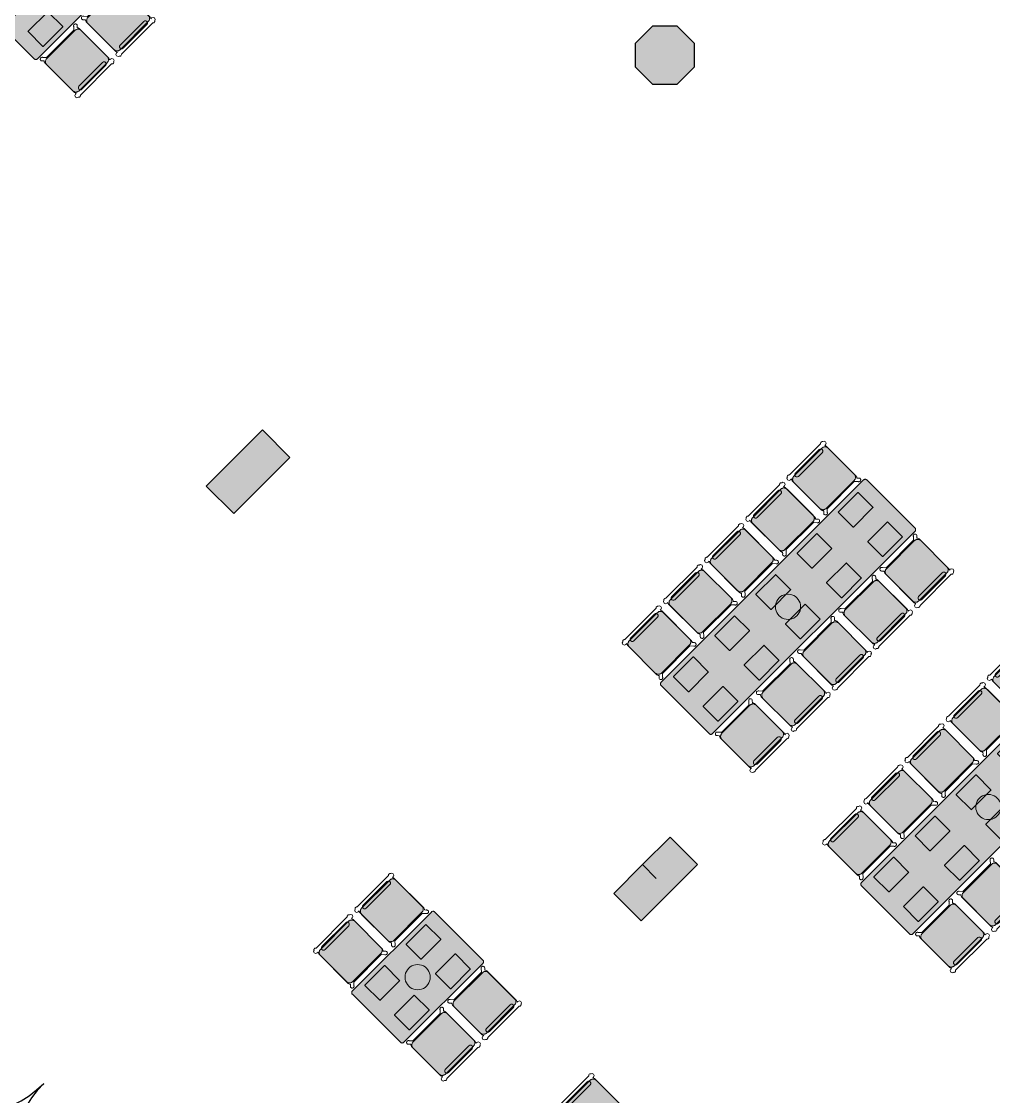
# Model space of a CAD drawing. Extents: x 2172.2 to 2210.6, y 415.3 to 458.1.
# Drawn here: x 2187.01 to 2197.02, y 426.18 to 437.26 of the extents above; entities that cross this region are included whole.
import ezdxf

# ---------------------------------------------------------------- set-up
doc = ezdxf.new("R2010")
doc.units = 0
for name, color, linetype, lineweight in [('AYAA_B2_CHAIRS', 7, 'CONTINUOUS', 18), ('AYAA_B2_COLUMNS', 8, 'CONTINUOUS', 30), ('AYAA_B2_FINE_DETAIL', 8, 'CONTINUOUS', 9), ('AYAA_B2_TABLES', 7, 'CONTINUOUS', 18), ('AYAA_B2_WALLS', 7, 'CONTINUOUS', 30)]:
    doc.layers.add(name, color=color, linetype=linetype, lineweight=lineweight)

# ---------------------------------------------------------------- blocks, each defined once
blk = doc.blocks.new('AYAA_B2_ARCHITECTURE')
at = {"layer": 'AYAA_B2_COLUMNS', "true_color": 0xc2b092}
for points in [[(3.761419, 2.614322), (3.511421, 2.614322), (3.334645, 2.791097), (3.334678, 3.041131), (3.511421, 3.217871), (3.761419, 3.217871), (3.938195, 3.041095), (3.938195, 2.791097)], [(-0.227707, -1.230871), (-0.807532, -1.810695), (-1.09034, -1.52782), (-0.510547, -0.948031)], [(3.972293, -5.430871), (3.392468, -6.010695), (3.10966, -5.72782), (3.406613, -5.430871), (3.54805, -5.572274), (3.406645, -5.430836), (3.689453, -5.148031)]]:
    blk.add_hatch(color=256, dxfattribs=at).paths.add_polyline_path(points)
at = {"layer": 'AYAA_B2_COLUMNS', "linetype": 'CONTINUOUS', "lineweight": -2}
for points in [[(3.761419, 2.614322), (3.511421, 2.614322), (3.334645, 2.791097), (3.334678, 3.041131), (3.511421, 3.217871), (3.761419, 3.217871), (3.938195, 3.041095), (3.938195, 2.791097)], [(-0.227707, -1.230871), (-0.807532, -1.810695), (-1.09034, -1.52782), (-0.510547, -0.948031)], [(3.972293, -5.430871), (3.392468, -6.010695), (3.10966, -5.72782), (3.406613, -5.430871), (3.54805, -5.572274), (3.406645, -5.430836), (3.689453, -5.148031)]]:
    blk.add_lwpolyline(points, close=True, dxfattribs=at)
blk = doc.blocks.new('AYAA_B2_DOOR_D3')
at = {"color": 0, "linetype": 'CONTINUOUS'}
for points in [[(-1.125, 0), (-0.891, 1.1)], [(1.125, 0), (0.891, 1.1)]]:
    blk.add_lwpolyline(points, dxfattribs=at)
at = {"color": 0}
for centre, start, end in [((-1.125, 0), 0, 78), ((1.125, 0), 102, 180)]:
    blk.add_arc(centre, 1.125, start, end, dxfattribs=at)
blk = doc.blocks.new('AYAA_B2_DINING_2')
at = {"true_color": 0xefe8d6}
blk.add_hatch(color=256, dxfattribs=at).paths.add_polyline_path([(-0.595225, -0.364695), (-0.597275, -0.36135), (-0.598776, -0.357725), (-0.599692, -0.353911), (-0.6, -0.35), (-0.6, 0.35), (-0.599692, 0.353911), (-0.598776, 0.357725), (-0.597275, 0.36135), (-0.595225, 0.364695), (-0.592678, 0.367678), (-0.589695, 0.370225), (-0.58635, 0.372275), (-0.582725, 0.373776), (-0.578911, 0.374692), (-0.575, 0.375), (0.575, 0.375), (0.578911, 0.374692), (0.582725, 0.373776), (0.58635, 0.372275), (0.589695, 0.370225), (0.592678, 0.367678), (0.595225, 0.364695), (0.597275, 0.36135), (0.598776, 0.357725), (0.599692, 0.353911), (0.6, 0.35), (0.6, -0.35), (0.599692, -0.353911), (0.598776, -0.357725), (0.597275, -0.36135), (0.595225, -0.364695), (0.592678, -0.367678), (0.589695, -0.370225), (0.58635, -0.372275), (0.582725, -0.373776), (0.578911, -0.374692), (0.575, -0.375), (-0.575, -0.375), (-0.578911, -0.374692), (-0.582725, -0.373776), (-0.58635, -0.372275), (-0.589695, -0.370225), (-0.592678, -0.367678)])
at = {"color": 0, "linetype": 'CONTINUOUS', "lineweight": -2}
blk.add_lwpolyline([(-0.599692, 0.353911), (-0.598776, 0.357725), (-0.597275, 0.36135), (-0.595225, 0.364695), (-0.592678, 0.367678), (-0.589695, 0.370225), (-0.58635, 0.372275), (-0.582725, 0.373776), (-0.578911, 0.374692), (-0.575, 0.375), (0.575, 0.375), (0.578911, 0.374692), (0.582725, 0.373776), (0.58635, 0.372275), (0.589695, 0.370225), (0.592678, 0.367678), (0.595225, 0.364695), (0.597275, 0.36135), (0.598776, 0.357725), (0.599692, 0.353911), (0.6, 0.35), (0.6, -0.35), (0.599692, -0.353911), (0.598776, -0.357725), (0.597275, -0.36135), (0.595225, -0.364695), (0.592678, -0.367678), (0.589695, -0.370225), (0.58635, -0.372275), (0.582725, -0.373776), (0.578911, -0.374692), (0.575, -0.375), (-0.575, -0.375), (-0.578911, -0.374692), (-0.582725, -0.373776), (-0.58635, -0.372275), (-0.589695, -0.370225), (-0.592678, -0.367678), (-0.595225, -0.364695), (-0.597275, -0.36135), (-0.598776, -0.357725), (-0.599692, -0.353911), (-0.6, -0.35), (-0.6, 0.35)], close=True, dxfattribs=at)
at = {"layer": 'AYAA_B2_FINE_DETAIL', "linetype": 'CONTINUOUS', "lineweight": -2}
for points in [[(-0.443, 0.325), (-0.157, 0.325), (-0.156001, 0.324733), (-0.155267, 0.323999), (-0.155, 0.323), (-0.155, 0.107), (-0.155267, 0.106001), (-0.156001, 0.105267), (-0.157, 0.105), (-0.443, 0.105), (-0.443999, 0.105267), (-0.444733, 0.106001), (-0.445, 0.107), (-0.445, 0.323), (-0.444733, 0.323999), (-0.443999, 0.324733)], [(0.155, 0.323), (0.155267, 0.323999), (0.156001, 0.324733), (0.157, 0.325), (0.443, 0.325), (0.443999, 0.324733), (0.444733, 0.323999), (0.445, 0.323), (0.445, 0.107), (0.444733, 0.106001), (0.443999, 0.105267), (0.443, 0.105), (0.157, 0.105), (0.156001, 0.105267), (0.155267, 0.106001), (0.155, 0.107)], [(-0.123637, 0.040172), (-0.115831, 0.059019), (-0.105172, 0.076412), (-0.091924, 0.091924), (-0.076412, 0.105172), (-0.059019, 0.115831), (-0.040172, 0.123637), (-0.020336, 0.128399), (0, 0.13), (0.020336, 0.128399), (0.040172, 0.123637), (0.059019, 0.115831), (0.076412, 0.105172), (0.091924, 0.091924), (0.105172, 0.076412), (0.115831, 0.059019), (0.123637, 0.040172), (0.128399, 0.020336), (0.13, 0), (0.128399, -0.020336), (0.123637, -0.040172), (0.115831, -0.059019), (0.105172, -0.076412), (0.091924, -0.091924), (0.076412, -0.105172), (0.059019, -0.115831), (0.040172, -0.123637), (0.020336, -0.128399), (0, -0.13), (-0.020336, -0.128399), (-0.040172, -0.123637), (-0.059019, -0.115831), (-0.076412, -0.105172), (-0.091924, -0.091924), (-0.105172, -0.076412), (-0.115831, -0.059019), (-0.123637, -0.040172), (-0.128399, -0.020336), (-0.13, 0), (-0.128399, 0.020336)], [(-0.443999, -0.105267), (-0.443, -0.105), (-0.157, -0.105), (-0.156001, -0.105267), (-0.155267, -0.106001), (-0.155, -0.107), (-0.155, -0.323), (-0.155267, -0.323999), (-0.156001, -0.324733), (-0.157, -0.325), (-0.443, -0.325), (-0.443999, -0.324733), (-0.444733, -0.323999), (-0.445, -0.323), (-0.445, -0.107), (-0.444733, -0.106001)], [(0.155267, -0.106001), (0.156001, -0.105267), (0.157, -0.105), (0.443, -0.105), (0.443999, -0.105267), (0.444733, -0.106001), (0.445, -0.107), (0.445, -0.323), (0.444733, -0.323999), (0.443999, -0.324733), (0.443, -0.325), (0.157, -0.325), (0.156001, -0.324733), (0.155267, -0.323999), (0.155, -0.323), (0.155, -0.107)]]:
    blk.add_lwpolyline(points, close=True, dxfattribs=at)
blk = doc.blocks.new('AYAA_B2_CHAIR_OLIVE')
at = {"true_color": 0xd7dec3}
blk.add_hatch(color=256, dxfattribs=at).paths.add_polyline_path([(-0.247475, -0.204863), (-0.248872, -0.200013), (-0.249717, -0.195038), (-0.25, -0.19), (-0.25, 0.19), (-0.249717, 0.195038), (-0.248872, 0.200013), (-0.247475, 0.204863), (-0.245544, 0.209525), (-0.243103, 0.213941), (-0.240182, 0.218057), (-0.23682, 0.22182), (-0.233057, 0.225182), (-0.228941, 0.228103), (-0.224525, 0.230544), (-0.219863, 0.232475), (-0.215013, 0.233872), (-0.210038, 0.234717), (-0.205, 0.235), (0.205, 0.235), (0.210038, 0.234717), (0.215013, 0.233872), (0.219863, 0.232475), (0.224525, 0.230544), (0.228941, 0.228103), (0.233057, 0.225182), (0.23682, 0.22182), (0.240182, 0.218057), (0.243103, 0.213941), (0.245544, 0.209525), (0.247475, 0.204863), (0.248872, 0.200013), (0.249717, 0.195038), (0.25, 0.19), (0.25, -0.19), (0.249717, -0.195038), (0.248872, -0.200013), (0.247475, -0.204863), (0.245544, -0.209525), (0.243103, -0.213941), (0.240182, -0.218057), (0.23682, -0.22182), (0.233057, -0.225182), (0.228941, -0.228103), (0.224525, -0.230544), (0.219863, -0.232475), (0.215013, -0.233872), (0.210038, -0.234717), (0.205, -0.235), (-0.205, -0.235), (-0.210038, -0.234717), (-0.215013, -0.233872), (-0.219863, -0.232475), (-0.224525, -0.230544), (-0.228941, -0.228103), (-0.233057, -0.225182), (-0.23682, -0.22182), (-0.240182, -0.218057), (-0.243103, -0.213941), (-0.245544, -0.209525)])
at = {"color": 0, "linetype": 'CONTINUOUS', "lineweight": -2}
for points in [[(-0.255, -0.233), (-0.242972, -0.233), (-0.245992, -0.22998), (-0.25, -0.215), (-0.25, 0.215), (-0.245992, 0.22998), (-0.240149, 0.235823), (-0.252556, 0.249383), (-0.254118, 0.250179), (-0.258321, 0.254382), (-0.26102, 0.259679), (-0.26195, 0.26555), (-0.26102, 0.271421), (-0.258321, 0.276718), (-0.254118, 0.280921), (-0.248821, 0.28362), (-0.24295, 0.28455), (-0.237079, 0.28362), (-0.231782, 0.280921), (-0.227579, 0.276718), (-0.22608, 0.273776), (-0.20172, 0.24715), (-0.200943, 0.245), (0.200943, 0.245), (0.20172, 0.24715), (0.22608, 0.273776), (0.227579, 0.276718), (0.231782, 0.280921), (0.237079, 0.28362), (0.24295, 0.28455), (0.248821, 0.28362), (0.254118, 0.280921), (0.258321, 0.276718), (0.26102, 0.271421), (0.26195, 0.26555), (0.26102, 0.259679), (0.258321, 0.254382), (0.254118, 0.250179), (0.252556, 0.249383), (0.240149, 0.235823), (0.245992, 0.22998), (0.25, 0.215), (0.25, -0.215), (0.245992, -0.22998), (0.242972, -0.233), (0.255, -0.233), (0.270556, -0.239444), (0.277, -0.255), (0.270556, -0.270556), (0.259027, -0.275332), (0.258321, -0.276718), (0.254118, -0.280921), (0.248821, -0.28362), (0.24295, -0.28455), (0.237079, -0.28362), (0.231782, -0.280921), (0.227861, -0.277), (-0.227861, -0.277), (-0.231782, -0.280921), (-0.237079, -0.28362), (-0.24295, -0.28455), (-0.248821, -0.28362), (-0.254118, -0.280921), (-0.258321, -0.276718), (-0.259027, -0.275332), (-0.270556, -0.270556), (-0.277, -0.255), (-0.270556, -0.239444)], [(-0.247475, -0.204863), (-0.248872, -0.200013), (-0.249717, -0.195038), (-0.25, -0.19), (-0.25, 0.19), (-0.249717, 0.195038), (-0.248872, 0.200013), (-0.247475, 0.204863), (-0.245544, 0.209525), (-0.243103, 0.213941), (-0.240182, 0.218057), (-0.23682, 0.22182), (-0.233057, 0.225182), (-0.228941, 0.228103), (-0.224525, 0.230544), (-0.219863, 0.232475), (-0.215013, 0.233872), (-0.210038, 0.234717), (-0.205, 0.235), (0.205, 0.235), (0.210038, 0.234717), (0.215013, 0.233872), (0.219863, 0.232475), (0.224525, 0.230544), (0.228941, 0.228103), (0.233057, 0.225182), (0.23682, 0.22182), (0.240182, 0.218057), (0.243103, 0.213941), (0.245544, 0.209525), (0.247475, 0.204863), (0.248872, 0.200013), (0.249717, 0.195038), (0.25, 0.19), (0.25, -0.19), (0.249717, -0.195038), (0.248872, -0.200013), (0.247475, -0.204863), (0.245544, -0.209525), (0.243103, -0.213941), (0.240182, -0.218057), (0.23682, -0.22182), (0.233057, -0.225182), (0.228941, -0.228103), (0.224525, -0.230544), (0.219863, -0.232475), (0.215013, -0.233872), (0.210038, -0.234717), (0.205, -0.235), (-0.205, -0.235), (-0.210038, -0.234717), (-0.215013, -0.233872), (-0.219863, -0.232475), (-0.224525, -0.230544), (-0.228941, -0.228103), (-0.233057, -0.225182), (-0.23682, -0.22182), (-0.240182, -0.218057), (-0.243103, -0.213941), (-0.245544, -0.209525)], [(-0.183735, -0.203506), (-0.1725, -0.2005), (0.1725, -0.2005), (0.183735, -0.203506), (0.191994, -0.211765), (0.195, -0.223), (0.191994, -0.234235), (0.183735, -0.242494), (0.1725, -0.2455), (-0.1725, -0.2455), (-0.183735, -0.242494), (-0.191994, -0.234235), (-0.195, -0.223), (-0.191994, -0.211765)]]:
    blk.add_lwpolyline(points, close=True, dxfattribs=at)
blk = doc.blocks.new('AYAA_B2_DINING_5')
at = {"true_color": 0xefe8d6}
blk.add_hatch(color=256, dxfattribs=at).paths.add_polyline_path([(-1.5, -0.35), (-1.5, 0.35), (-1.499692, 0.353911), (-1.498776, 0.357725), (-1.497275, 0.36135), (-1.495225, 0.364695), (-1.492678, 0.367678), (-1.489695, 0.370225), (-1.48635, 0.372275), (-1.482725, 0.373776), (-1.478911, 0.374692), (-1.475, 0.375), (1.475, 0.375), (1.478911, 0.374692), (1.482725, 0.373776), (1.48635, 0.372275), (1.489695, 0.370225), (1.492678, 0.367678), (1.495225, 0.364695), (1.497275, 0.36135), (1.498776, 0.357725), (1.499692, 0.353911), (1.5, 0.35), (1.5, -0.35), (1.499692, -0.353911), (1.498776, -0.357725), (1.497275, -0.36135), (1.495225, -0.364695), (1.492678, -0.367678), (1.489695, -0.370225), (1.48635, -0.372275), (1.482725, -0.373776), (1.478911, -0.374692), (1.475, -0.375), (-1.475, -0.375), (-1.478911, -0.374692), (-1.482725, -0.373776), (-1.48635, -0.372275), (-1.489695, -0.370225), (-1.492678, -0.367678), (-1.495225, -0.364695), (-1.497275, -0.36135), (-1.498776, -0.357725), (-1.499692, -0.353911)])
at = {"color": 0, "linetype": 'CONTINUOUS', "lineweight": -2}
blk.add_lwpolyline([(-1.5, 0.35), (-1.499692, 0.353911), (-1.498776, 0.357725), (-1.497275, 0.36135), (-1.495225, 0.364695), (-1.492678, 0.367678), (-1.489695, 0.370225), (-1.48635, 0.372275), (-1.482725, 0.373776), (-1.478911, 0.374692), (-1.475, 0.375), (1.475, 0.375), (1.478911, 0.374692), (1.482725, 0.373776), (1.48635, 0.372275), (1.489695, 0.370225), (1.492678, 0.367678), (1.495225, 0.364695), (1.497275, 0.36135), (1.498776, 0.357725), (1.499692, 0.353911), (1.5, 0.35), (1.5, -0.35), (1.499692, -0.353911), (1.498776, -0.357725), (1.497275, -0.36135), (1.495225, -0.364695), (1.492678, -0.367678), (1.489695, -0.370225), (1.48635, -0.372275), (1.482725, -0.373776), (1.478911, -0.374692), (1.475, -0.375), (-1.475, -0.375), (-1.478911, -0.374692), (-1.482725, -0.373776), (-1.48635, -0.372275), (-1.489695, -0.370225), (-1.492678, -0.367678), (-1.495225, -0.364695), (-1.497275, -0.36135), (-1.498776, -0.357725), (-1.499692, -0.353911), (-1.5, -0.35)], close=True, dxfattribs=at)
at = {"layer": 'AYAA_B2_FINE_DETAIL', "linetype": 'CONTINUOUS', "lineweight": -2}
for points in [[(-1.057, 0.325), (-1.056001, 0.324733), (-1.055267, 0.323999), (-1.055, 0.323), (-1.055, 0.107), (-1.055267, 0.106001), (-1.056001, 0.105267), (-1.057, 0.105), (-1.343, 0.105), (-1.343999, 0.105267), (-1.344733, 0.106001), (-1.345, 0.107), (-1.345, 0.323), (-1.344733, 0.323999), (-1.343999, 0.324733), (-1.343, 0.325)], [(-0.745, 0.107), (-0.745, 0.323), (-0.744733, 0.323999), (-0.743999, 0.324733), (-0.743, 0.325), (-0.457, 0.325), (-0.456001, 0.324733), (-0.455267, 0.323999), (-0.455, 0.323), (-0.455, 0.107), (-0.455267, 0.106001), (-0.456001, 0.105267), (-0.457, 0.105), (-0.743, 0.105), (-0.743999, 0.105267), (-0.744733, 0.106001)], [(-0.145, 0.107), (-0.145, 0.323), (-0.144733, 0.323999), (-0.143999, 0.324733), (-0.143, 0.325), (0.143, 0.325), (0.143999, 0.324733), (0.144733, 0.323999), (0.145, 0.323), (0.145, 0.107), (0.144733, 0.106001), (0.143999, 0.105267), (0.143, 0.105), (-0.143, 0.105), (-0.143999, 0.105267), (-0.144733, 0.106001)], [(0.455267, 0.323999), (0.456001, 0.324733), (0.457, 0.325), (0.743, 0.325), (0.743999, 0.324733), (0.744733, 0.323999), (0.745, 0.323), (0.745, 0.107), (0.744733, 0.106001), (0.743999, 0.105267), (0.743, 0.105), (0.457, 0.105), (0.456001, 0.105267), (0.455267, 0.106001), (0.455, 0.107), (0.455, 0.323)], [(1.057, 0.325), (1.343, 0.325), (1.343999, 0.324733), (1.344733, 0.323999), (1.345, 0.323), (1.345, 0.107), (1.344733, 0.106001), (1.343999, 0.105267), (1.343, 0.105), (1.057, 0.105), (1.056001, 0.105267), (1.055267, 0.106001), (1.055, 0.107), (1.055, 0.323), (1.055267, 0.323999), (1.056001, 0.324733)], [(-0.123637, 0.040172), (-0.115831, 0.059019), (-0.105172, 0.076412), (-0.091924, 0.091924), (-0.076412, 0.105172), (-0.059019, 0.115831), (-0.040172, 0.123637), (-0.020336, 0.128399), (0, 0.13), (0.020336, 0.128399), (0.040172, 0.123637), (0.059019, 0.115831), (0.076412, 0.105172), (0.091924, 0.091924), (0.105172, 0.076412), (0.115831, 0.059019), (0.123637, 0.040172), (0.128399, 0.020336), (0.13, 0), (0.128399, -0.020336), (0.123637, -0.040172), (0.115831, -0.059019), (0.105172, -0.076412), (0.091924, -0.091924), (0.076412, -0.105172), (0.059019, -0.115831), (0.040172, -0.123637), (0.020336, -0.128399), (0, -0.13), (-0.020336, -0.128399), (-0.040172, -0.123637), (-0.059019, -0.115831), (-0.076412, -0.105172), (-0.091924, -0.091924), (-0.105172, -0.076412), (-0.115831, -0.059019), (-0.123637, -0.040172), (-0.128399, -0.020336), (-0.13, 0), (-0.128399, 0.020336)], [(-1.056001, -0.105267), (-1.055267, -0.106001), (-1.055, -0.107), (-1.055, -0.323), (-1.055267, -0.323999), (-1.056001, -0.324733), (-1.057, -0.325), (-1.343, -0.325), (-1.343999, -0.324733), (-1.344733, -0.323999), (-1.345, -0.323), (-1.345, -0.107), (-1.344733, -0.106001), (-1.343999, -0.105267), (-1.343, -0.105), (-1.057, -0.105)], [(-0.744733, -0.106001), (-0.743999, -0.105267), (-0.743, -0.105), (-0.457, -0.105), (-0.456001, -0.105267), (-0.455267, -0.106001), (-0.455, -0.107), (-0.455, -0.323), (-0.455267, -0.323999), (-0.456001, -0.324733), (-0.457, -0.325), (-0.743, -0.325), (-0.743999, -0.324733), (-0.744733, -0.323999), (-0.745, -0.323), (-0.745, -0.107)], [(-0.144733, -0.106001), (-0.143999, -0.105267), (-0.143, -0.105), (0.143, -0.105), (0.143999, -0.105267), (0.144733, -0.106001), (0.145, -0.107), (0.145, -0.323), (0.144733, -0.323999), (0.143999, -0.324733), (0.143, -0.325), (-0.143, -0.325), (-0.143999, -0.324733), (-0.144733, -0.323999), (-0.145, -0.323), (-0.145, -0.107)], [(0.457, -0.105), (0.743, -0.105), (0.743999, -0.105267), (0.744733, -0.106001), (0.745, -0.107), (0.745, -0.323), (0.744733, -0.323999), (0.743999, -0.324733), (0.743, -0.325), (0.457, -0.325), (0.456001, -0.324733), (0.455267, -0.323999), (0.455, -0.323), (0.455, -0.107), (0.455267, -0.106001), (0.456001, -0.105267)], [(1.055267, -0.106001), (1.056001, -0.105267), (1.057, -0.105), (1.343, -0.105), (1.343999, -0.105267), (1.344733, -0.106001), (1.345, -0.107), (1.345, -0.323), (1.344733, -0.323999), (1.343999, -0.324733), (1.343, -0.325), (1.057, -0.325), (1.056001, -0.324733), (1.055267, -0.323999), (1.055, -0.323), (1.055, -0.107)]]:
    blk.add_lwpolyline(points, close=True, dxfattribs=at)

msp = doc.modelspace()

# ---------------------------------------------------------------- block references
at = {"layer": 'AYAA_B2_CHAIRS', "linetype": 'CONTINUOUS'}
for p, xscale, yscale, rotation in [((2188.001, 437.284), 0.999999898592032, -0.9999998985920319, -135), ((2187.577, 436.86), 0.999999898592032, -0.9999998985920319, -135), ((2195.277, 432.553), 0.9999999407388813, -0.9999999407388812, 44.999997585163314), ((2194.853, 432.129), 0.9999999407388813, -0.9999999407388812, 44.999997585163314), ((2194.429, 431.705), 0.9999999407388813, -0.9999999407388812, 44.999997585163314), ((2196.232, 431.599), 0.999999898592032, -0.9999998985920319, -135), ((2194.004, 431.281), 0.9999999407388813, -0.9999999407388812, 44.999997585163314), ((2195.807, 431.175), 0.999999898592032, -0.9999998985920319, -135), ((2193.58, 430.856), 0.9999999407388813, -0.9999999407388812, 44.999997585163314), ((2195.383, 430.75), 0.999999898592032, -0.9999998985920319, -135), ((2197.342, 430.489), 0.9999999407388813, -0.9999999407388812, 44.999997585163314), ((2194.959, 430.326), 0.999999898592032, -0.9999998985920319, -135), ((2196.918, 430.064), 0.9999999407388813, -0.9999999407388812, 44.999997585163314), ((2194.535, 429.902), 0.999999898592032, -0.9999998985920319, -135), ((2196.493, 429.64), 0.9999999407388813, -0.9999999407388812, 44.999997585163314), ((2196.069, 429.216), 0.9999999407388813, -0.9999999407388812, 44.999997585163314), ((2195.645, 428.792), 0.9999999407388813, -0.9999999407388812, 44.999997585163314), ((2197.024, 428.261), 0.999999898592032, -0.9999998985920319, -135), ((2190.822, 428.099), 0.9999999407388813, -0.9999999407388812, 44.999997585163314), ((2196.599, 427.837), 0.999999898592032, -0.9999998985920319, -135), ((2190.398, 427.674), 0.9999999407388813, -0.9999999407388812, 44.999997585163314), ((2191.777, 427.144), 0.999999898592032, -0.9999998985920319, -135), ((2191.353, 426.72), 0.999999898592032, -0.9999998985920319, -135), ((2192.887, 426.034), 0.9999999407388813, -0.9999999407388812, 44.999997585163314)]:
    msp.add_blockref('AYAA_B2_CHAIR_OLIVE', p, dxfattribs=dict(at, xscale=xscale, yscale=yscale, rotation=rotation))
at = {"layer": 'AYAA_B2_TABLES', "linetype": 'CONTINUOUS', "xscale": 0.9999999407388813, "yscale": -0.9999999407388812, "rotation": 44.999997585163314}
for name, p in [('AYAA_B2_DINING_5', (2187.948, 438.186)), ('AYAA_B2_DINING_5', (2194.906, 431.228)), ('AYAA_B2_DINING_5', (2196.971, 429.163)), ('AYAA_B2_DINING_2', (2191.088, 427.409))]:
    msp.add_blockref(name, p, dxfattribs=at)
at = {"layer": 'AYAA_B2_WALLS'}
msp.add_blockref('AYAA_B2_ARCHITECTURE', (2190, 434), dxfattribs=at)
at = {"layer": 'AYAA_B2_WALLS', "rotation": 135.00000000000003}
msp.add_blockref('AYAA_B2_DOOR_D3', (2187.234, 426.313), dxfattribs=at)

doc.saveas('drawing.dxf')
